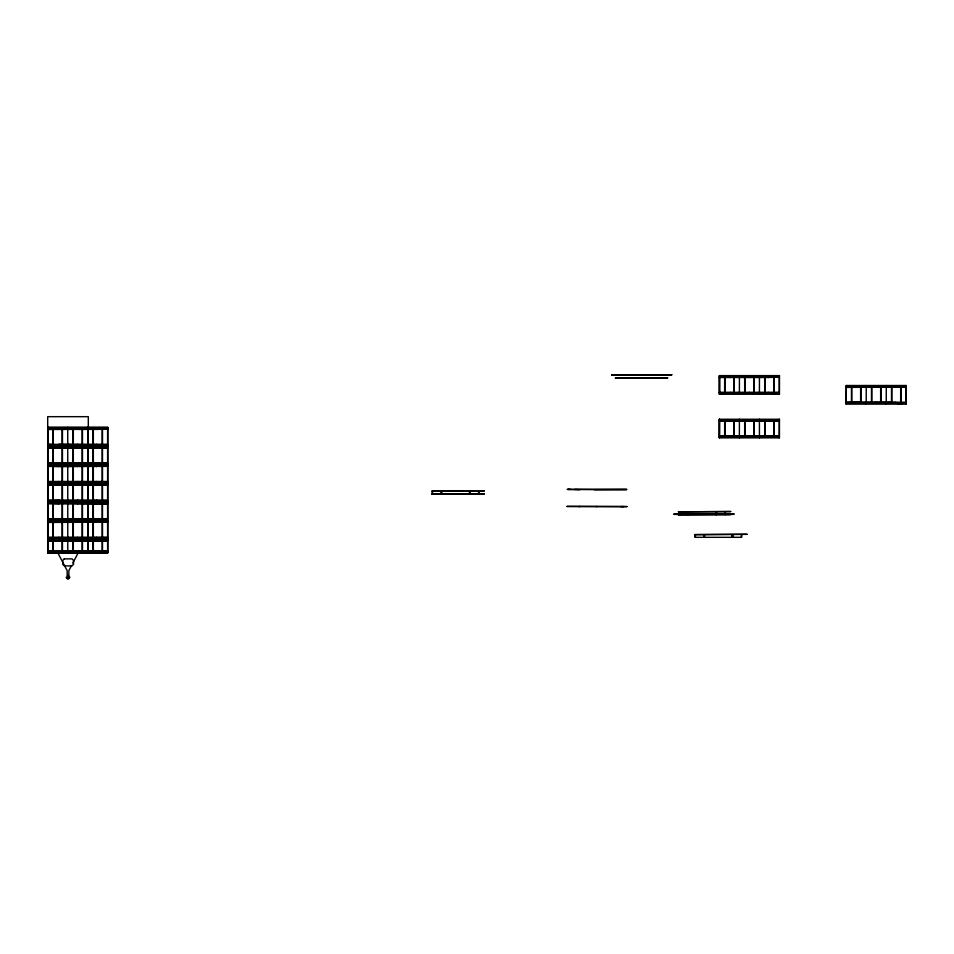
<?xml version="1.0" encoding="UTF-8"?>
<svg xmlns="http://www.w3.org/2000/svg" width="954" height="954" viewBox="0 0 954 954"><rect width="100%" height="100%" fill="white"/><g stroke="black" fill="none" stroke-linecap="round" stroke-linejoin="round"><path stroke-width="1.43" d="M47.891 539.177L47.891 520.574M58.79 466.613L47.891 466.315L107.17 466.315M107.17 551.15L58.79 551.448L58.79 550.84M59.088 540.751L47.891 540.453M107.17 537.615L58.79 537.913L58.79 537.305M58.79 519.298L58.79 518.69M59.088 503.533L58.79 503.235M107.17 484.918L58.79 485.228L58.79 484.62M107.17 481.782L58.79 482.08L58.79 481.472M59.088 463.167L58.79 462.857M59.088 447.7L58.79 447.39M59.088 444.552L47.891 444.254M58.79 429.395L58.79 428.787M59.088 519L94.196 518.69M96.688 551.448L96.688 550.84M96.688 541.061L96.688 540.453M96.688 537.913L96.688 537.305M96.688 522.446L96.688 521.838M96.688 519.298L96.688 518.69M96.688 503.843L96.688 503.235M96.688 500.695L96.688 500.087M96.688 485.228L96.688 484.62L47.891 484.62M96.688 482.08L96.688 481.472M96.688 466.613L96.688 466.005M96.688 463.465L96.688 462.857M96.688 447.998L96.688 447.39M96.688 444.862L96.688 444.254M96.688 429.395L107.599 429.085L47.891 429.395L96.688 429.395L96.688 428.787M58.79 541.061L47.891 540.751L107.17 541.061M107.17 522.148L47.891 522.446M61.294 518.69L47.891 519.298L107.17 519M107.17 503.843L47.891 503.533L58.79 503.843M107.17 500.695L47.891 500.695L59.088 500.385M107.17 463.465L61.294 462.857M107.17 447.998L47.891 447.7L58.79 447.998M107.17 444.862L47.891 444.552L58.79 444.862M567.141 506.276L626.861 506.586M594.235 489.7L626.861 489.39L567.141 489.39L579.817 489.7M568.167 489.39L570.337 489.39M626.432 489.7L574.785 489.39M674.239 514.361L674.239 513.753L733.96 513.753L733.96 514.361L674.239 514.361L677.435 514.361L677.435 513.753M675.265 514.361L675.265 514.051M676.052 514.051L676.052 513.753M676.589 514.361L676.589 513.753M684.423 514.051L684.662 514.051M685.151 514.361L685.318 513.753M699.091 513.753L699.091 514.361M707.951 513.753L707.951 514.361M716.347 514.051L716.347 514.361M719.352 437.85L719.364 419.247L779.478 419.247L779.442 437.85L719.352 437.85L719.531 419.247M722.321 514.361L722.261 513.753M723.049 514.361L723.049 513.753M724.933 514.361L724.933 513.753M727.974 514.361L727.974 513.753M728.272 514.361L728.272 513.753L728.236 514.361M728.451 514.361L728.462 513.753M728.701 513.753L729.047 514.361M719.531 436.276L779.251 436.586L730.442 436.586L730.442 435.978M730.442 420.821L779.251 421.119L719.531 420.809M719.531 392.965L730.442 392.965L730.442 392.356M719.352 377.498L730.442 377.498L730.442 376.89M733.531 514.361L733.531 513.753L674.239 514.051M768.34 436.586L768.34 435.978M768.34 421.119L768.34 420.511M768.34 392.965L768.34 392.356M730.442 377.498L768.34 377.498L768.34 376.89M778.822 392.654L730.442 392.965M778.822 377.188L768.34 377.498M846.174 404.126L846.174 385.511L906.3 385.511L906.264 404.126L846.174 404.126L846.353 385.511M857.264 402.85L857.264 402.242M857.264 387.384L857.264 386.775M895.162 402.85L895.162 402.242M895.162 387.384L895.162 386.775M846.353 402.85L906.073 402.85L892.372 402.552M905.644 387.085L846.353 387.384M730.537 514.051L730.537 513.753M71.502 565.579L68.855 570.647L68.855 578.386L67.162 578.386L67.162 570.647L57.848 552.903M72.838 563.039L78.156 552.903M720.163 376.246L722.106 376.246M724.062 376.246L724.801 376.246M733.221 376.246L733.948 376.246M744.084 376.246L744.824 376.246M753.243 376.246L753.982 376.246M764.106 376.246L764.846 376.246M771.655 376.246L774.004 376.246M775.793 376.246L777.749 376.246M719.531 376.89L779.251 376.89M719.531 377.188L779.251 377.188M846.353 386.775L906.073 386.775M846.353 387.085L906.073 387.085M719.352 392.356L779.251 392.356M719.531 392.654L779.251 392.654M720.163 393.597L722.106 393.597M724.062 393.597L724.801 393.597M733.221 393.597L733.948 393.597M744.084 393.597L744.824 393.597M753.243 393.597L753.982 393.597M764.106 393.597L764.846 393.597M771.655 393.597L774.004 393.597M775.793 393.597L777.749 393.597M905.644 402.242L846.353 402.242M897.595 404.126L901.983 404.114M778.822 420.511L719.531 420.511M719.531 421.119L730.442 421.119L730.442 420.511M47.7 427.332L107.802 427.332L107.814 552.903L47.7 552.903L47.7 416.671L88.305 416.671L88.305 428.203M47.7 427.511L107.826 427.511M47.891 428.787L107.599 428.787M778.822 435.978L719.531 435.978M719.531 436.586L730.442 436.586M58.79 444.254L107.17 444.254M58.79 444.552L107.599 444.862M47.7 446.126L107.826 446.126M47.891 447.39L107.17 447.39M58.79 447.7L107.599 447.998M47.891 462.857L107.17 462.857M61.581 463.167L47.891 463.167L58.79 463.465M58.79 463.167L107.599 463.465M47.7 464.741L107.826 464.741M47.891 466.005L107.599 466.005M107.599 466.315L59.088 466.613M47.891 466.315L61.294 466.005M47.891 481.472L107.599 481.472M107.599 481.782L47.891 481.782L58.79 482.08M47.7 483.344L107.826 483.344M96.688 484.62L107.599 484.62M107.599 484.918L47.891 484.918L58.79 485.228M47.891 500.087L107.17 500.087M107.599 500.695L58.79 500.695L58.79 500.087M47.7 501.959L107.826 501.959M47.891 503.235L107.17 503.235M58.79 503.533L107.599 503.843M578.959 506.574L579.949 506.574M566.962 506.574L627.076 506.574M684.722 514.051L684.912 514.361M726.912 513.753L727.103 514.361M727.974 514.051L728.701 514.051M731.491 514.051L731.658 514.361M47.891 518.69L107.599 518.69L93.909 519M107.826 520.574L47.7 520.574L47.7 539.177L107.826 539.189M47.891 521.838L107.599 521.838M47.891 522.148L107.599 522.148M47.891 537.305L107.599 537.305M47.891 537.615L107.599 537.615M47.891 537.913L58.79 537.913M58.79 540.453L107.17 540.453M58.79 540.751L107.599 540.751M47.891 550.84L107.599 550.84M107.599 551.15L47.891 551.15L58.79 551.448M47.7 552.724L107.826 552.724M67.996 575.417L69.904 577.313L67.996 579.221L66.1 577.313M727.902 514.051L727.819 514.361M696.611 514.361L696.611 513.753M719.113 513.753L719.113 514.361M688.657 513.753L688.657 514.361M906.073 385.511L906.073 404.126M900.97 387.384L900.97 402.242M900.671 387.384L900.671 402.242M892.67 402.242L846.353 402.552L859.757 402.242M892.372 386.775L892.372 387.384M892.372 402.242L892.372 402.85M891.811 387.384L891.811 402.242M891.513 387.384L891.513 402.242M886.278 385.511L886.23 404.126M880.947 387.384L880.947 402.242M880.649 387.384L880.649 402.242M876.213 386.775L876.213 387.384M876.213 402.242L876.213 402.85M871.789 387.384L871.789 402.242M871.491 387.384L871.491 402.242M866.256 385.511L866.208 404.126M860.913 387.384L860.913 402.242M860.627 387.384L860.627 402.242M860.055 386.775L860.055 387.384M860.055 402.242L860.055 402.85M851.767 387.384L851.767 402.242M851.469 387.384L851.469 402.242M779.251 375.614L779.251 394.229M779.251 419.247L779.251 437.85M774.147 377.498L774.147 392.356M774.147 421.119L774.147 435.978M773.849 377.498L773.849 392.356M773.849 421.119L773.849 435.978M765.549 376.89L765.549 377.498M765.549 392.356L765.549 392.965M765.549 420.511L765.549 421.119M765.549 435.978L765.549 436.586M764.989 377.498L764.989 392.356M764.989 421.119L764.989 435.978M764.691 377.498L764.691 392.356M764.691 421.119L764.691 435.978M759.456 375.614L759.408 394.229M759.408 419.247L759.456 437.85M754.125 377.498L754.125 392.356M754.125 421.119L754.125 435.978M753.827 377.498L753.827 392.356M753.827 421.119L753.827 435.978M749.391 376.89L749.391 377.498M749.391 392.356L749.391 392.965M749.391 420.511L749.391 421.119M749.391 435.978L749.391 436.586M744.967 377.498L744.967 392.356M744.967 421.119L744.967 435.978M744.669 377.498L744.669 392.356M744.669 421.119L744.669 435.978M741.675 534.61L741.675 537.317L695.049 537.317L695.049 534.61M741.365 534.61L741.365 537.317M739.433 375.614L739.386 394.229M739.386 419.247L739.386 437.85M734.091 377.498L734.091 392.356M734.091 421.119L734.091 435.978M733.805 377.498L733.805 392.356M733.805 421.119L733.805 435.978M733.232 376.89L733.232 377.498M733.232 392.356L733.232 392.965M733.232 420.511L733.232 421.119M733.232 435.978L733.232 436.586M733.149 513.753L733.149 514.361M732.803 534.61L732.803 537.317M732.469 513.753L732.41 514.361M732.505 534.61L732.505 537.317M732.135 513.753L732.135 514.361M732.195 534.61L732.195 537.317M732.016 513.753L732.016 514.361M731.801 513.753L731.909 514.361M731.491 513.753L731.336 514.361M731.181 513.753L731.181 514.361M731.038 513.753L730.955 514.361M730.907 513.753L730.919 514.361M730.025 513.753L729.989 514.361M729.774 513.753L729.774 514.361M729.727 513.753L729.727 514.361M727.628 513.753L727.628 514.361M727.485 513.753L727.437 514.361M727.163 513.753L727.21 514.361M726.793 513.753L726.912 514.361M726.638 513.753L726.674 514.361M726.364 513.753L726.483 514.361M726.304 513.753L726.34 514.361M725.624 513.753L725.66 514.361M725.338 511.833L725.338 514.54M725.04 511.833L725.04 514.54M724.945 377.498L724.945 392.356M724.945 421.119L724.945 435.978M724.646 377.498L724.646 392.356M724.646 421.119L724.646 435.978M722.822 513.753L722.75 514.051M722.56 513.753L722.56 514.361M722.023 513.753L722.154 514.361M721.427 513.753L721.427 514.361M721.26 513.753L721.26 514.361M721.164 513.753L721.164 514.361M720.318 513.753L720.258 514.361M720.031 513.753L720.031 514.361M719.829 514.051L719.769 513.753M719.411 419.247L719.531 437.85M719.554 513.753L719.554 514.361M719.256 513.753L719.256 514.361M718.815 513.753L718.815 514.361M716.633 513.753L716.633 514.361M716.478 511.833L716.478 514.54M716.18 511.833L716.18 514.54M715.87 511.833L715.87 514.54M711.398 513.753L711.398 514.361M711.1 513.753L711.1 514.361M710.861 513.753L710.861 514.361M708.679 513.753L708.679 514.361M708.381 513.753L708.381 514.361M708.238 513.753L708.238 514.361M704.517 534.61L704.517 537.317M704.1 514.361L703.372 513.753L703.372 514.361M704.219 534.61L704.219 537.317M703.909 534.61L703.909 537.317M699.532 513.753L699.52 514.361M699.234 513.753L699.234 514.361M698.793 513.753L698.793 514.361M696.372 513.753L696.372 514.361M696.325 513.753L696.325 514.361M696.074 513.753L696.074 514.361M695.359 534.61L695.359 537.317M691.376 513.753L691.376 514.361M691.137 513.753L691.125 514.361M690.839 513.753L690.839 514.361M688.359 513.753L688.216 514.361M688.192 511.833L688.192 514.54M687.882 511.833L687.882 514.54M687.643 513.753L687.703 514.361M687.584 511.833L687.584 514.54M687.214 513.753L686.916 514.361M686.212 513.753L686.212 514.361M686.057 513.753L686.057 514.361M685.151 513.753L685.21 514.361M679.498 513.753L679.498 514.361M679.069 513.753L679.2 514.361M679.021 511.833L679.021 514.54M678.723 511.833L678.723 514.54M677.745 513.753L677.745 514.361M676.803 513.753L676.803 514.361M676.41 513.753L676.41 514.361M675.682 513.753L675.682 514.361M674.872 513.753L674.872 514.361M623.892 506.586L620.72 506.586M597.001 506.574L596.274 506.574M478.896 491.203L478.896 493.91M478.586 491.203L478.586 493.91M470.036 491.203L470.036 493.91M469.726 491.203L469.726 493.91M469.428 491.203L469.428 493.91M441.738 491.203L441.738 493.91M441.44 491.203L441.44 493.91M441.13 491.203L441.13 493.91M432.579 491.203L432.579 493.91M432.269 491.203L432.269 493.91M107.611 427.511L107.611 552.724M105.31 500.695L105.31 503.235M105.012 500.695L105.012 503.235M102.495 429.395L102.495 444.254M102.495 447.998L102.495 462.857M102.495 466.613L102.495 481.472M102.495 485.228L102.495 500.087M102.495 503.843L102.495 518.69M102.495 522.446L102.495 537.305M102.495 541.061L102.495 550.84M102.197 429.395L102.197 444.254M102.197 447.998L102.197 462.857M102.197 466.613L102.197 481.472M102.197 485.228L102.197 500.087M102.197 503.843L102.197 518.69M102.197 522.446L102.197 537.305M102.197 541.061L102.197 550.84M93.909 428.787L93.909 429.395M93.909 444.254L93.909 444.862M93.909 447.39L93.909 447.998M93.909 462.857L93.909 463.465M93.909 466.005L93.909 466.613M93.909 481.472L93.909 482.08M93.909 484.62L93.909 485.228M93.909 500.087L93.909 500.695M93.909 503.235L93.909 503.843M93.909 518.69L93.909 519.298M93.909 521.838L93.909 522.446M93.909 537.305L93.909 537.913M93.909 540.453L93.909 541.061M93.909 550.84L93.909 551.448M93.337 429.395L93.337 444.254M93.337 447.998L93.337 462.857M93.337 466.613L93.337 481.472M93.337 485.228L93.337 500.087M93.337 503.843L93.337 518.69M93.337 522.446L93.337 537.305M93.337 541.061L93.337 550.84M93.039 429.395L93.039 444.254M93.039 447.998L93.039 462.857M93.039 466.613L93.039 481.472M93.039 485.228L93.039 500.087M93.039 503.843L93.039 518.69M93.039 522.446L93.039 537.305M93.039 541.061L93.039 550.84M90.523 446.126L90.523 447.39M90.523 463.465L90.523 466.005M90.523 482.08L90.523 484.62M90.523 500.695L90.523 503.235M90.523 519.298L90.523 521.838M90.523 537.913L90.523 540.453M90.225 446.126L90.225 447.39M90.225 463.465L90.225 466.005M90.225 482.08L90.225 484.62M90.225 500.695L90.225 503.235M90.225 519.298L90.225 521.838M90.225 537.913L90.225 540.453M87.804 427.511L87.804 552.724L87.768 427.332M85.288 446.126L85.288 447.39M85.288 463.465L85.288 466.005M85.288 482.08L85.288 484.62M85.288 500.695L85.288 503.235M85.288 519.298L85.288 521.838M85.288 537.913L85.288 540.453M84.989 446.126L84.989 447.39M84.989 463.465L84.989 466.005M84.989 482.08L84.989 484.62M84.989 500.695L84.989 503.235M84.989 519.298L84.989 521.838M84.989 537.913L84.989 540.453M82.473 429.395L82.473 444.254M82.473 447.998L82.473 462.857M82.473 466.613L82.473 481.472M82.473 485.228L82.473 500.087M82.473 503.843L82.473 518.69M82.473 522.446L82.473 537.305M82.473 541.061L82.473 550.84M82.175 429.395L82.175 444.254M82.175 447.998L82.175 462.857M82.175 466.613L82.175 481.472M82.175 485.228L82.175 500.087M82.175 503.843L82.175 518.69M82.175 522.446L82.175 537.305M82.175 541.061L82.175 550.84M77.739 428.787L77.739 429.395M77.739 444.254L77.739 444.862M77.739 447.39L77.739 447.998M77.739 462.857L77.739 463.465M77.739 466.005L77.739 466.613M77.739 481.472L77.739 482.08M77.739 484.62L77.739 485.228M77.739 500.087L77.739 500.695M77.739 503.235L77.739 503.843M77.739 518.69L77.739 519.298M77.739 521.838L77.739 522.446M77.739 537.305L77.739 537.913M77.739 540.453L77.739 541.061M77.739 550.84L77.739 551.448M73.315 429.395L73.315 444.254M73.315 447.998L73.315 462.857M73.315 466.613L73.315 481.472M73.315 485.228L73.315 500.087M73.315 503.843L73.315 518.69M73.315 522.446L73.315 537.305M73.315 541.061L73.315 550.84M73.017 429.395L73.017 444.254M73.017 447.998L73.017 462.857M73.017 466.613L73.017 481.472M73.017 485.228L73.017 500.087M73.017 503.843L73.017 518.69M73.017 522.446L73.017 537.305M73.017 541.061L73.017 550.84M70.501 446.126L70.501 447.39M70.501 463.465L70.501 466.005M70.501 482.08L70.501 484.62M70.501 500.695L70.501 503.235M70.501 519.298L70.501 521.838M70.501 537.913L70.501 540.453M70.202 446.126L70.202 447.39M70.202 463.465L70.202 466.005M70.202 482.08L70.202 484.62M70.202 500.695L70.202 503.235M70.202 519.298L70.202 521.838M70.202 537.913L70.202 540.453M67.734 427.332L67.782 552.724M65.254 446.126L65.254 447.39M65.266 463.465L65.266 466.005M65.266 482.08L65.266 484.62M65.266 500.695L65.266 503.235M65.266 519.298L65.266 521.838M65.266 537.913L65.266 540.453M64.967 446.126L64.967 447.39M64.967 463.465L64.967 466.005M64.967 482.08L64.967 484.62M64.967 500.695L64.967 503.235M64.967 519.298L64.967 521.838M64.967 537.913L64.967 540.453M62.451 429.395L62.451 444.254M62.451 447.998L62.451 462.857M62.451 466.613L62.451 481.472M62.451 485.228L62.451 500.087M62.451 503.843L62.451 518.69M62.451 522.446L62.451 537.305M62.451 541.061L62.451 550.84M62.153 429.395L62.153 444.254M62.153 447.998L62.153 462.857M62.153 466.613L62.153 481.472M62.153 485.228L62.153 500.087M62.153 503.843L62.153 518.69M62.153 522.446L62.153 537.305M62.153 541.061L62.153 550.84M61.581 428.787L61.581 429.395M61.581 444.254L61.581 444.862M61.581 447.39L61.581 447.998M61.581 462.857L61.581 463.465M61.581 466.005L61.581 466.613M61.581 481.472L61.581 482.08M61.581 484.62L61.581 485.228M61.581 500.087L61.581 500.695M61.581 503.235L61.581 503.843M61.581 518.69L61.581 519.298M61.581 521.838L61.581 522.446M61.581 537.305L61.581 537.913M61.581 540.453L61.581 541.061M61.581 550.84L61.581 551.448M59.088 522.446L58.79 521.838M53.293 429.395L53.293 444.254M53.293 447.998L53.293 462.857M53.293 466.613L53.293 481.472M53.293 485.228L53.293 500.087M53.293 503.843L53.293 518.69M53.293 522.446L53.293 537.305M53.293 550.84L52.995 541.061L52.995 550.84M52.995 429.395L52.995 444.254M52.995 447.998L52.995 462.857M52.995 466.613L52.995 481.472M52.995 485.228L52.995 500.087M52.995 503.843L52.995 518.69M52.995 522.446L52.995 537.305M50.479 446.126L50.479 447.39M50.479 463.465L50.479 466.005M50.479 482.08L50.479 484.62L50.18 482.08M50.479 500.695L50.479 503.235M50.479 519.298L50.479 521.838M50.479 537.913L50.479 540.453M50.18 446.126L50.18 447.39M50.18 463.465L50.18 466.005M50.18 500.695L50.18 503.235M50.18 519.298L50.18 521.838M50.18 537.913L50.18 540.453M47.891 427.511L47.891 552.724M719.531 375.614L719.531 394.229L719.531 375.614M64.3 558.865L62.773 560.392L62.773 564.398L64.3 565.925L71.979 565.925L73.506 564.398L73.506 560.392L71.979 558.865L64.3 558.865M67.996 576.681L67.364 577.313L67.996 577.945L68.64 577.313L67.996 576.681M671.807 374.779L611.693 374.97L671.807 374.779M779.478 375.614L719.352 375.614L719.352 394.229L779.478 394.229L779.478 375.614M667.669 377.856L615.39 378.166L667.669 377.856M484.25 490.905L431.971 491.203L484.25 490.905M484.298 493.91L431.971 494.1L484.298 493.91M730.692 511.535L678.413 511.833L730.692 511.535M730.74 514.54L678.413 514.731L730.74 514.54M747.018 534.312L694.75 534.61L747.018 534.312"/></g></svg>
